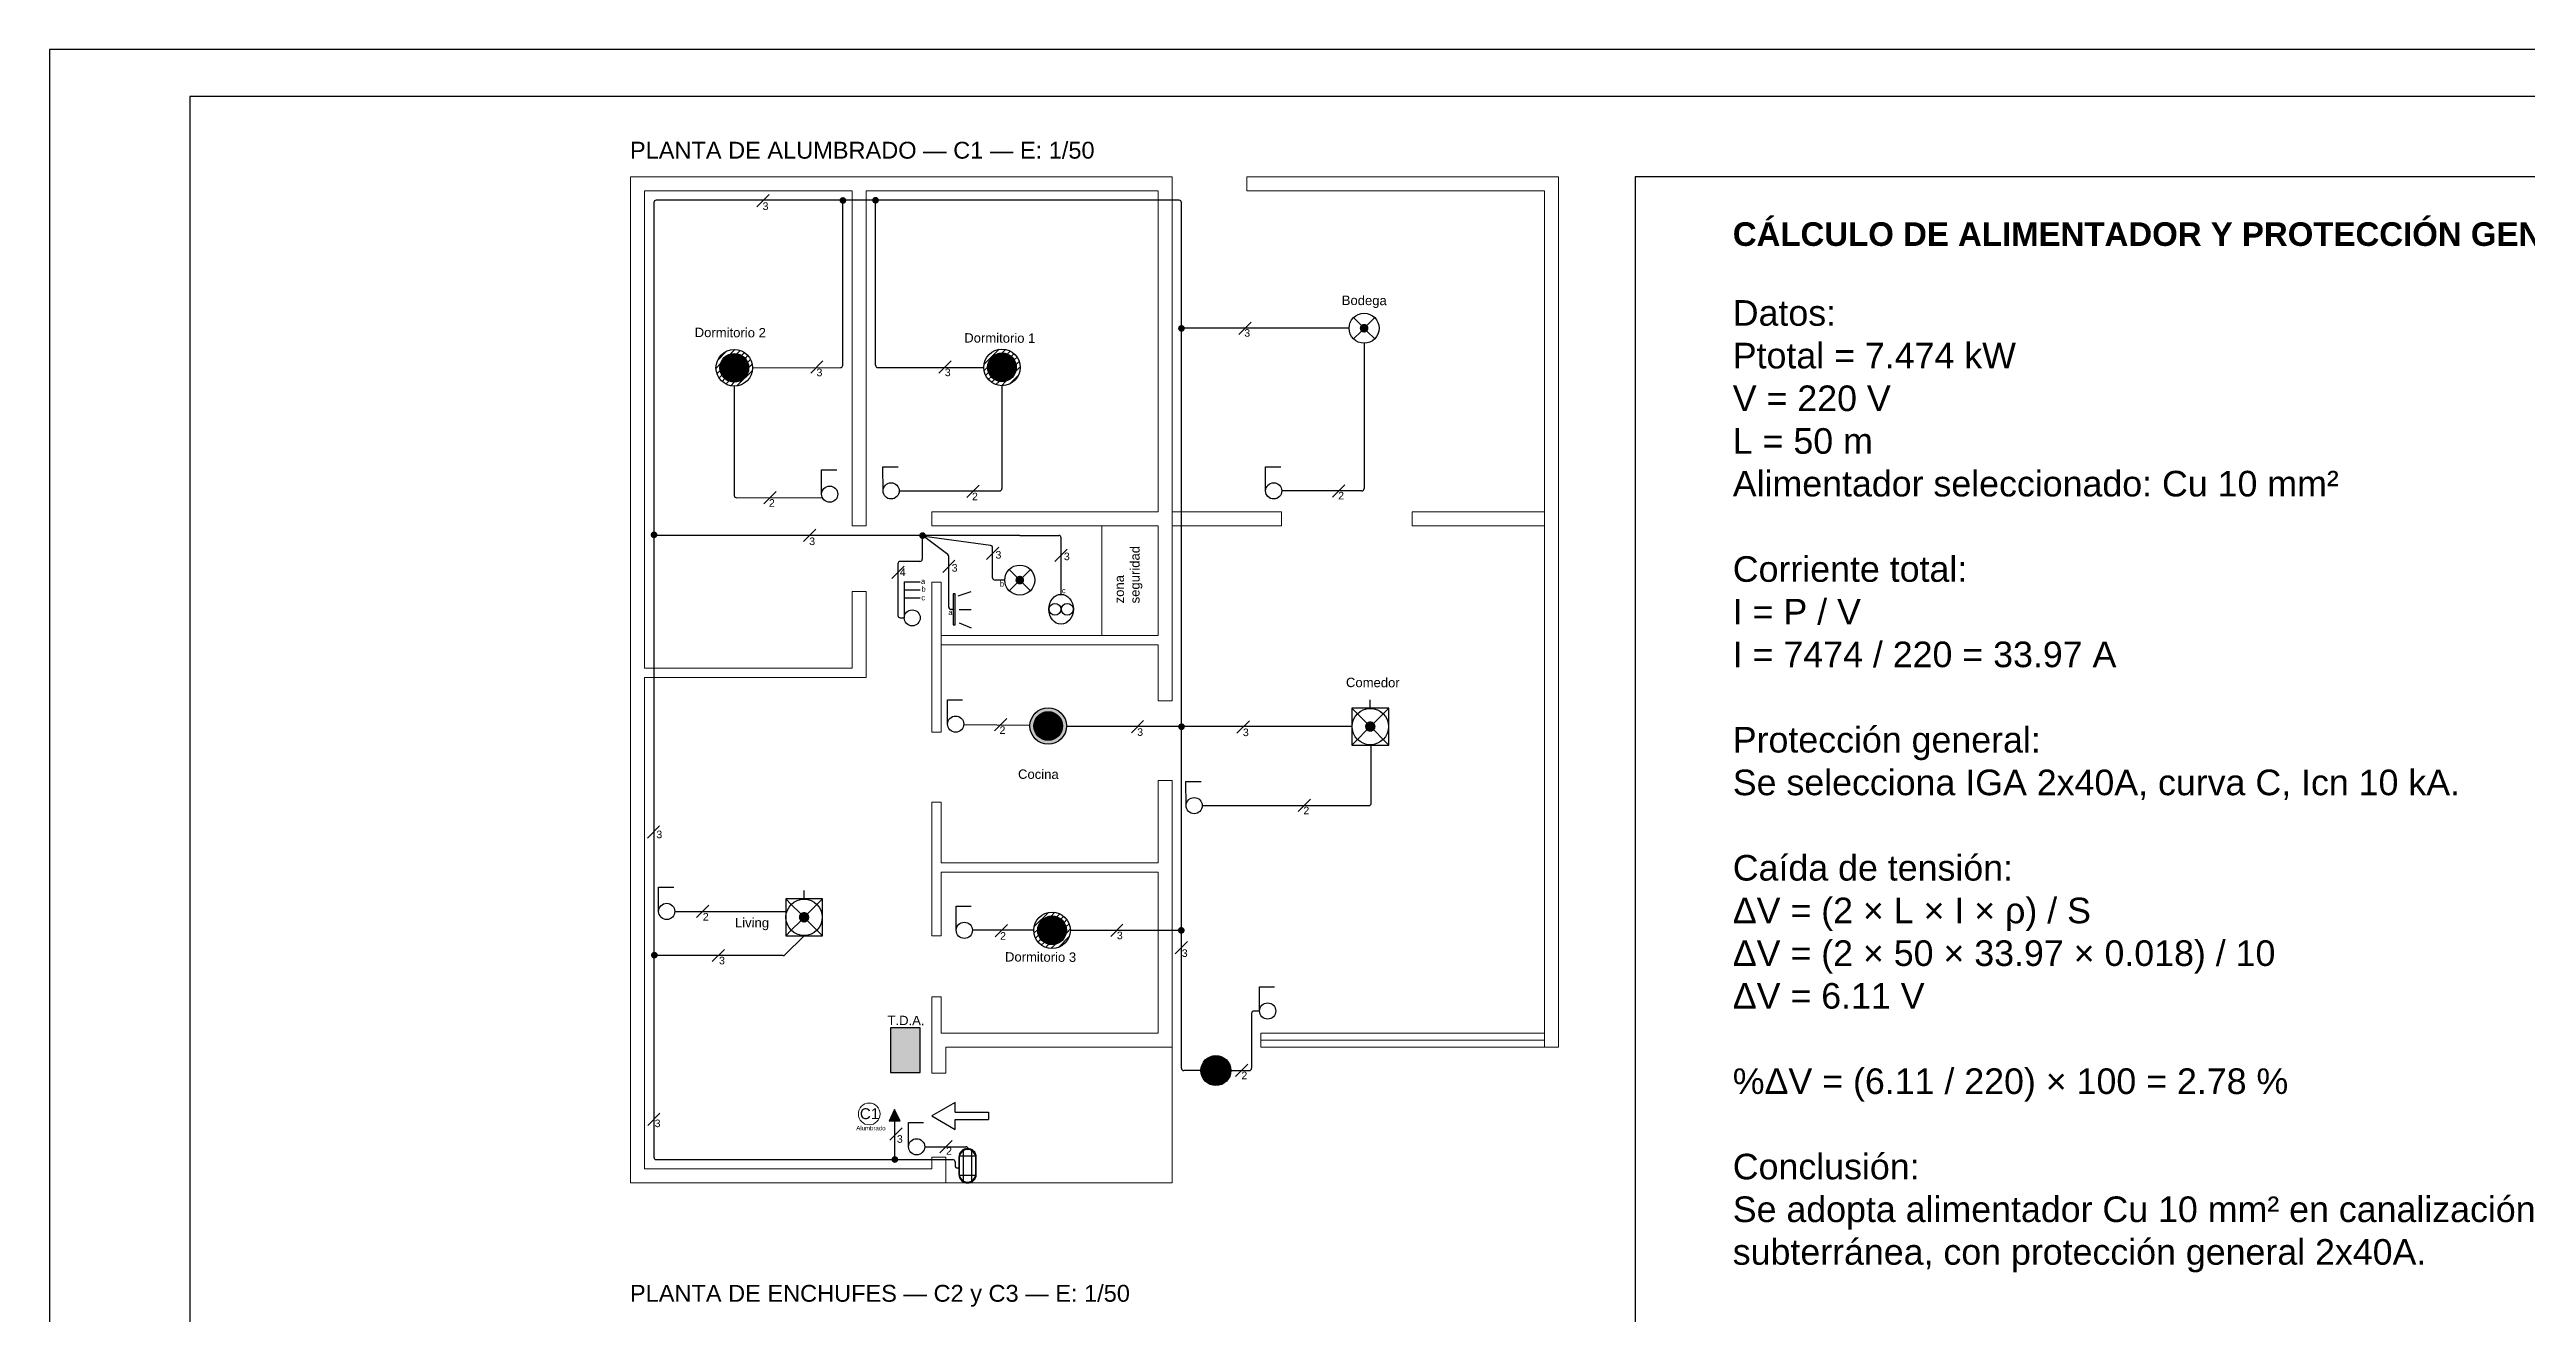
# Model space of a CAD drawing. Header units: millimetres. Extents: x 4877 to 5718, y 1432 to 2026.
# Drawn here: x 4877 to 5407, y 1756 to 2026 of the extents above; entities that cross this region are included whole.
import ezdxf

# ---------------------------------------------------------------- set-up
doc = ezdxf.new("R2010")
doc.units = ezdxf.units.MM
for name, color, linetype in [('1- FORMATO', 5, 'Continuous'), ('3- SIMBOLOGIA', 7, 'Continuous'), ('4- C_ALUMBRADO', 1, 'Continuous')]:
    doc.layers.add(name, color=color, linetype=linetype)
doc.layers.add('2- ARQUITECTURA', color=253, linetype='Continuous', lineweight=13, transparency=0.3)
doc.layers.add('9- TEXTOS', color=7, linetype='Continuous', lineweight=20)
doc.styles.get("Standard").update_dxf_attribs({"font": 'arial.ttf'})

# ---------------------------------------------------------------- blocks, each defined once
blk = doc.blocks.new('Interruptor 912')
at = {"layer": '3- SIMBOLOGIA'}
for p, q in [((5470.46, 1610.94), (5470.43, 1617.94)), ((5470.43, 1617.94), (5474.82, 1617.94))]:
    blk.add_line(p, q, dxfattribs=at)
blk.add_circle((5472.8, 1610.94), 2.34, dxfattribs=at)
blk = doc.blocks.new('TDA')
at = {"layer": '3- SIMBOLOGIA'}
h = blk.add_hatch(color=256, dxfattribs=at)
h.dxf.hatch_style = 1
h.paths.add_polyline_path([(6250.03, 1858.02), (6250.03, 1850.02), (6262.03, 1850.02), (6262.03, 1858.02)])
blk.add_lwpolyline([(6250.03, 1850.02), (6262.03, 1850.02), (6262.03, 1858.02), (6250.03, 1858.02)], close=True, dxfattribs=at)
blk = doc.blocks.new('01 foco exterior tipo tortuga Anola DM185 E27 40 W IP65')
h = blk.add_hatch(color=0)
h.dxf.hatch_style = 1
h.paths.add_polyline_path([(6096.51, 1784.34, 0.265709), (6094.31, 1784.34), (6094.31, 1783.38), (6096.52, 1783.38)])
h.paths.add_polyline_path([(6096.52, 1783.38), (6094.31, 1783.38), (6094.31, 1782.41), (6094.3, 1781.45), (6096.52, 1781.45), (6096.53, 1782.41)])
h.paths.add_polyline_path([(6094.31, 1783.38), (6093.42, 1783.38, 0.112925), (6093.19, 1782.41, 0.112278), (6093.41, 1781.45), (6094.3, 1781.45), (6094.31, 1782.41)])
h.paths.add_polyline_path([(6094.31, 1784.34, 0.150788), (6093.42, 1783.38), (6094.31, 1783.38)])
h.paths.add_polyline_path([(6096.51, 1784.34), (6096.52, 1783.38), (6097.42, 1783.38, 0.152292)])
h.paths.add_polyline_path([(6097.42, 1783.38), (6096.52, 1783.38), (6096.53, 1782.41), (6096.52, 1781.45), (6097.42, 1781.45, 0.112278), (6097.64, 1782.41, 0.112925)])
h.paths.add_polyline_path([(6097.42, 1781.45), (6096.52, 1781.45), (6096.51, 1780.48, 0.153115)])
h.paths.add_polyline_path([(6096.52, 1781.45), (6094.3, 1781.45), (6094.3, 1780.49, 0.266435), (6096.51, 1780.48)])
h.paths.add_polyline_path([(6094.3, 1781.45), (6093.41, 1781.45, 0.150579), (6094.3, 1780.49)])
at = {"layer": '3- SIMBOLOGIA', "true_color": 0x000000}
h = blk.add_hatch(color=18, dxfattribs=at)
h.dxf.hatch_style = 1
h.paths.add_polyline_path([(6097.88, 1782.41, 1), (6092.95, 1782.41, 1)])
h.paths.add_polyline_path([(6097.64, 1782.41, 1), (6093.19, 1782.41, 1)], flags=16)
h.paths.add_polyline_path([(6094.31, 1783.38), (6096.52, 1783.38), (6096.53, 1782.41), (6096.52, 1781.45), (6094.3, 1781.45), (6094.31, 1782.41)], flags=0)
at = {"layer": '3- SIMBOLOGIA', "color": 18, "true_color": 0x000000}
for p, q in [((6094.31, 1782.41), (6094.31, 1784.34)), ((6096.53, 1782.41), (6096.51, 1784.34)), ((6094.3, 1781.45), (6093.41, 1781.45)), ((6096.52, 1783.38), (6093.42, 1783.38)), ((6094.31, 1782.41), (6094.3, 1780.49)), ((6094.3, 1781.45), (6097.42, 1781.45)), ((6096.53, 1782.41), (6096.51, 1780.48)), ((6096.52, 1783.38), (6097.42, 1783.38))]:
    blk.add_line(p, q, dxfattribs=at)
at = {"layer": '3- SIMBOLOGIA'}
for radius in [2.47, 2.22]:
    blk.add_circle((6095.42, 1782.41), radius, dxfattribs=at)
blk = doc.blocks.new('lAMPARA de techo colgante tipo jaula E27 3 x 60 W.')
at = {"layer": '3- SIMBOLOGIA'}
h = blk.add_hatch(color=256, dxfattribs=at)
h.dxf.hatch_style = 1
h.paths.add_polyline_path([(6041.93, 1825.77, 1), (6044.19, 1825.77, 1)])
for p, q in [((6040.32, 1828.51), (6039.13, 1829.7)), ((6046.99, 1829.7), (6039.13, 1829.7)), ((6039.13, 1829.7), (6039.13, 1821.83)), ((6040.32, 1828.51), (6042.26, 1826.56)), ((6043.06, 1829.64), (6043.06, 1831.52)), ((6043.86, 1826.56), (6045.8, 1828.51)), ((6045.8, 1828.51), (6046.99, 1829.7)), ((6046.99, 1821.83), (6046.99, 1829.7)), ((6040.32, 1823.03), (6039.13, 1821.83)), ((6039.13, 1821.83), (6046.99, 1821.83)), ((6040.32, 1823.03), (6042.26, 1824.97)), ((6043.86, 1824.97), (6045.8, 1823.03)), ((6045.8, 1823.03), (6046.99, 1821.83))]:
    blk.add_line(p, q, dxfattribs=at)
blk.add_circle((6043.06, 1825.77), 3.88, dxfattribs=at)
blk = doc.blocks.new('plafón LED rústico sobrepuesto 24 W')
at = {"layer": '3- SIMBOLOGIA'}
h = blk.add_hatch(dxfattribs=at)
h.set_pattern_fill('ANSI31', color=256, scale=0.5)
h.paths.add_polyline_path([(6346.45, 1673.44, 1), (6359.2, 1673.44, 1)])
h.paths.add_polyline_path([(6357.82, 1673.44, -1), (6347.83, 1673.44, -1)], flags=16)
h = blk.add_hatch(color=256, dxfattribs=at)
h.dxf.hatch_style = 1
h.paths.add_polyline_path([(6347.83, 1673.44, 1), (6357.82, 1673.44, 1)])
for radius in [6.38, 5]:
    blk.add_circle((6352.83, 1673.44), radius, dxfattribs=at)
blk = doc.blocks.new('PORTA LAMPARA 100W')
at = {"layer": '3- SIMBOLOGIA'}
h = blk.add_hatch(color=256, dxfattribs=at)
h.dxf.hatch_style = 1
h.paths.add_polyline_path([(6348.6, 1899.67, 1), (6351.27, 1899.67, 1)])
for p, q in [((6346.68, 1902.92), (6348.99, 1900.61)), ((6346.68, 1896.41), (6348.99, 1898.72)), ((6350.88, 1900.61), (6353.19, 1902.92)), ((6350.88, 1898.72), (6353.19, 1896.41))]:
    blk.add_line(p, q, dxfattribs=at)
blk.add_circle((6349.94, 1899.67), 4.6, dxfattribs=at)
blk = doc.blocks.new('Luz espejo 6 W.')
at = {"layer": '3- SIMBOLOGIA'}
for p, q in [((5923.09, 1891.37), (5921.27, 1886.96)), ((5927.88, 1891.37), (5927.88, 1886.96)), ((5932.75, 1891.63), (5934.3, 1886.96))]:
    blk.add_line(p, q, dxfattribs=at)
blk.add_lwpolyline([(5922.32, 1892.8), (5933.45, 1892.8), (5933.45, 1893.45), (5922.32, 1893.45)], close=True, dxfattribs=at)
blk = doc.blocks.new('Extractor de aire techo')
at = {"layer": '3- SIMBOLOGIA'}
for centre in [(6163.2, 1819.46), (6167.05, 1819.46)]:
    blk.add_circle(centre, 1.85, dxfattribs=at)
blk.add_ellipse((6165.12, 1819.46), major_axis=(0, -4.66), ratio=0.825243, dxfattribs=at)
blk = doc.blocks.new('INTERRUPTOR 932 3 EFECTOS')
for p, q in [((6251.84, 1813.9), (6251.84, 1804.9)), ((6251.84, 1813.9), (6255.84, 1813.9)), ((6251.84, 1811.9), (6255.84, 1811.9)), ((6251.84, 1809.9), (6255.84, 1809.9))]:
    blk.add_line(p, q)
blk.add_circle((6253.84, 1804.9), 2)
blk = doc.blocks.new('Caja de Derivacion')
at = {"layer": '3- SIMBOLOGIA'}
h = blk.add_hatch(color=256, dxfattribs=at)
h.dxf.hatch_style = 1
h.paths.add_polyline_path([(6059.68, 1899.7, 1), (6062.31, 1899.7, 1)])
blk = doc.blocks.new('APL_TORTUGA_PLANTA')
at = {"layer": '3- SIMBOLOGIA', "true_color": 0x000000}
h = blk.add_hatch(color=18, dxfattribs=at)
h.dxf.hatch_style = 1
h.paths.add_polyline_path([(6088.67, 1787.19), (6088.67, 1784.92, 1), (6090.94, 1784.92), (6090.94, 1787.19, 1)])
h.paths.add_polyline_path([(6088.72, 1787.13), (6088.72, 1784.98, 1), (6090.88, 1784.98), (6090.88, 1787.13, 1)], flags=16)
h.paths.add_polyline_path([(6089.24, 1784.83), (6090.37, 1784.83), (6090.37, 1787.38), (6089.24, 1787.38)], flags=0)
at = {"layer": '3- SIMBOLOGIA', "color": 18, "true_color": 0x000000}
for p, q in [((6088.75, 1787.38), (6090.85, 1787.38)), ((6089.24, 1788.05), (6089.24, 1784.06)), ((6090.37, 1784.06), (6090.37, 1788.05)), ((6088.74, 1784.83), (6090.87, 1784.83))]:
    blk.add_line(p, q, dxfattribs=at)
for points in [[(6088.67, 1787.19), (6088.67, 1784.92, 1), (6090.94, 1784.92), (6090.94, 1787.19, 1)], [(6088.72, 1787.13), (6088.72, 1784.98, 1), (6090.88, 1784.98), (6090.88, 1787.13, 1)]]:
    blk.add_lwpolyline(points, format="xyb", close=True, dxfattribs=at)
blk = doc.blocks.new('CIRCUITO 1')
at = {"layer": '9- TEXTOS'}
blk.add_circle((6058.71, 1784.39), 2.33, dxfattribs=at)
at = {"layer": '9- TEXTOS', "insert": (6056.71, 1785.61), "char_height": 2.328, "attachment_point": 1}
blk.add_mtext_dynamic_manual_height_columns('C1', width=5.0622, gutter_width=0.364, heights=[0], dxfattribs=at)
blk = doc.blocks.new('plafón LED redondo sobrepuesto 24 W')
at = {"true_color": 0x000000}
h = blk.add_hatch(color=18, dxfattribs=at)
h.dxf.hatch_style = 1
h.paths.add_polyline_path([(6346.21, 1693.45, 1), (6358.96, 1693.45, 1)])
h.paths.add_polyline_path([(6357.58, 1693.45, -1), (6347.59, 1693.45, -1)], flags=16)
at = {"layer": '3- SIMBOLOGIA', "true_color": 0xffffff}
h = blk.add_hatch(color=7, dxfattribs=at)
h.dxf.hatch_style = 1
h.paths.add_polyline_path([(6347.59, 1693.45, 1), (6357.58, 1693.45, 1)])
at = {"layer": '3- SIMBOLOGIA'}
for radius in [6.38, 5]:
    blk.add_circle((6352.59, 1693.45), radius, dxfattribs=at)

msp = doc.modelspace()

# ---------------------------------------------------------------- hatches: boundary and pattern name
at = {"layer": '4- C_ALUMBRADO'}
h = msp.add_hatch(color=256, dxfattribs=at)
h.dxf.hatch_style = 1
h.paths.add_polyline_path([(5057, 1796.62), (5059.3, 1796.65), (5058.11, 1799.06)])
h = msp.add_hatch(color=256, dxfattribs=at)
h.dxf.hatch_style = 1
h.paths.add_polyline_path([(5058.11, 1799.06), (5057, 1796.62), (5059.3, 1796.65)])

# ---------------------------------------------------------------- linework, layer by layer
at = {"layer": '1- FORMATO'}
for p, q in [((5718.46, 2025.62), (4877.46, 2025.62)), ((4877.46, 2025.62), (4877.46, 1431.62)), ((5708.46, 2015.62), (4907.46, 2015.62)), ((4907.46, 2015.62), (4907.46, 1441.62))]:
    msp.add_line(p, q, dxfattribs=at)
msp.add_lwpolyline([(5216.51, 1747.66), (5448.24, 1747.66), (5448.24, 1998.4), (5216.51, 1998.4)], close=True, dxfattribs=at)
at = {"layer": '2- ARQUITECTURA'}
for p, q in [((5001.67, 1998.4), (5117.47, 1998.4)), ((5001.67, 1998.4), (5001.67, 1783.4)), ((5117.47, 1995.4), (5117.47, 1998.4)), ((5133.47, 1998.4), (5200.07, 1998.4)), ((5133.47, 1995.4), (5133.47, 1998.4)), ((5200.07, 1812.4), (5200.07, 1998.4)), ((5049.07, 1995.4), (5004.67, 1995.4)), ((5004.67, 1995.4), (5004.67, 1893.4)), ((5049.07, 1923.8), (5049.07, 1995.4)), ((5052.07, 1923.8), (5052.07, 1995.4)), ((5114.47, 1995.4), (5052.07, 1995.4)), ((5114.47, 1926.8), (5114.47, 1995.4)), ((5117.47, 1886.4), (5117.47, 1995.4)), ((5133.47, 1995.4), (5197.07, 1995.4)), ((5197.07, 1812.4), (5197.07, 1995.4)), ((5052.07, 1923.8), (5049.07, 1923.8)), ((5114.47, 1926.8), (5066.07, 1926.8)), ((5066.07, 1926.8), (5066.07, 1923.8)), ((5114.47, 1923.8), (5066.07, 1923.8)), ((5102.47, 1900.4), (5102.47, 1923.8)), ((5114.47, 1900.4), (5114.47, 1923.8)), ((5117.47, 1926.8), (5140.9, 1926.8)), ((5117.47, 1923.8), (5140.9, 1923.8)), ((5140.9, 1926.8), (5140.9, 1923.8)), ((5168.83, 1926.8), (5197.07, 1926.8)), ((5168.83, 1926.8), (5168.83, 1923.8)), ((5168.83, 1923.8), (5197.07, 1923.8)), ((5066.07, 1911.8), (5068.07, 1911.8)), ((5066.07, 1911.8), (5066.07, 1879.8)), ((5068.07, 1911.8), (5068.07, 1879.7)), ((5049.07, 1893.4), (5049.07, 1909.8)), ((5052.07, 1909.8), (5049.07, 1909.8)), ((5052.07, 1891.4), (5052.07, 1909.8)), ((5052.07, 1909.8), (5052.07, 1893.4)), ((5066.07, 1911.7), (5066.07, 1879.7)), ((5114.47, 1900.4), (5068.07, 1900.4)), ((5114.47, 1898.4), (5068.07, 1898.4)), ((5114.47, 1886.4), (5114.47, 1898.4)), ((5049.07, 1893.4), (5004.67, 1893.4)), ((5052.07, 1891.4), (5004.67, 1891.4)), ((5004.67, 1891.4), (5004.67, 1786.4)), ((5117.47, 1886.4), (5114.47, 1886.4)), ((5066.07, 1879.7), (5068.07, 1879.7)), ((5066.07, 1836.2), (5066.07, 1864.8)), ((5066.07, 1864.8), (5068.07, 1864.8)), ((5068.07, 1851.8), (5068.07, 1864.8)), ((5117.47, 1869.4), (5114.47, 1869.4)), ((5114.47, 1869.4), (5114.47, 1851.8)), ((5117.47, 1812.4), (5117.47, 1869.4)), ((5068.07, 1851.8), (5114.47, 1851.8)), ((5068.07, 1836.2), (5068.07, 1849.8)), ((5068.07, 1849.8), (5114.47, 1849.8)), ((5114.47, 1849.8), (5114.47, 1815.4)), ((5066.07, 1836.2), (5068.07, 1836.2)), ((5066.07, 1815.4), (5066.07, 1823.2)), ((5066.07, 1823.2), (5068.07, 1823.2)), ((5068.07, 1815.4), (5068.07, 1823.2)), ((5066.07, 1806.88), (5066.07, 1815.4)), ((5068.07, 1815.4), (5114.47, 1815.4)), ((5069.07, 1812.4), (5117.47, 1812.4)), ((5069.07, 1806.88), (5069.07, 1812.4)), ((5117.47, 1812.4), (5117.47, 1783.4)), ((5136.47, 1812.4), (5136.47, 1815.4)), ((5136.47, 1815.4), (5197.07, 1815.4)), ((5136.47, 1813.9), (5197.08, 1813.9)), ((5136.47, 1812.4), (5200.07, 1812.4)), ((5066.07, 1806.88), (5069.07, 1806.88)), ((5004.67, 1786.4), (5066.07, 1786.4)), ((5066.07, 1786.4), (5066.07, 1788.88)), ((5066.07, 1788.88), (5069.07, 1788.88)), ((5069.07, 1783.4), (5069.07, 1788.88)), ((5001.67, 1783.4), (5069.07, 1783.4)), ((5069.07, 1783.4), (5069.07, 1783.4)), ((5069.07, 1783.4), (5117.47, 1783.4))]:
    msp.add_line(p, q, dxfattribs=at)
at = {"layer": '3- SIMBOLOGIA'}
for p, q in [((5028.67, 1991.99), (5031.3, 1994.62)), ((5131.71, 1964.75), (5134.35, 1967.38)), ((5040.2, 1956.46), (5042.83, 1959.09)), ((5067.61, 1956.47), (5070.25, 1959.1)), ((5030.19, 1928.55), (5032.82, 1931.18)), ((5073.6, 1929.92), (5076.23, 1932.55)), ((5151.78, 1929.98), (5154.41, 1932.61)), ((5038.64, 1920.48), (5041.28, 1923.11)), ((5077.8, 1916.63), (5080.43, 1919.26)), ((5092.43, 1916.23), (5095.06, 1918.87)), ((5057.53, 1912.59), (5060.16, 1915.22)), ((5068.42, 1913.89), (5071.05, 1916.52)), ((5079.5, 1879.99), (5082.13, 1882.62)), ((5108.76, 1879.6), (5111.39, 1882.23)), ((5131.35, 1879.54), (5133.99, 1882.17)), ((5144.46, 1862.81), (5147.09, 1865.44)), ((5005.28, 1857.07), (5007.91, 1859.7)), ((5015.81, 1840.1), (5018.44, 1842.73)), ((5079.61, 1836), (5082.25, 1838.64)), ((5104.34, 1836.07), (5106.97, 1838.71)), ((5019.11, 1830.69), (5021.74, 1833.32)), ((5118.15, 1832.35), (5120.78, 1834.98)), ((5131.06, 1806.18), (5133.7, 1808.81)), ((5005.35, 1795.65), (5007.98, 1798.29)), ((5071.11, 1798.54), (5078.2, 1798.54)), ((5071.11, 1796.94), (5078.2, 1796.94)), ((5078.2, 1798.54), (5078.2, 1796.94)), ((5057.13, 1792.56), (5059.76, 1795.19)), ((5067.82, 1789.81), (5070.45, 1792.44))]:
    msp.add_line(p, q, dxfattribs=at)
msp.add_lwpolyline([(5071.11, 1798.54), (5071.11, 1800.62), (5066.12, 1797.74), (5071.11, 1794.85), (5071.11, 1796.94)], dxfattribs=at)
at = {"layer": '4- C_ALUMBRADO'}
for p, q in [((5006.67, 1992.9), (5006.67, 1788.9)), ((5118.97, 1993.4), (5007.17, 1993.4)), ((5047.07, 1958.14), (5047.07, 1993.4)), ((5054.07, 1958.16), (5054.07, 1993.4)), ((5119.47, 1807.92), (5119.47, 1992.9)), ((5155.31, 1966.06), (5119.47, 1966.06)), ((5158.53, 1962.85), (5158.53, 1931.8)), ((5027.79, 1957.61), (5046.57, 1957.64)), ((5054.57, 1957.66), (5077.19, 1957.7)), ((5023.87, 1953.7), (5023.87, 1930.32)), ((5081.1, 1953.78), (5081.1, 1931.8)), ((5024.37, 1929.82), (5042.54, 1929.9)), ((5059.12, 1931.3), (5080.6, 1931.3)), ((5158.03, 1931.3), (5140.92, 1931.3)), ((5084.91, 1921.8), (5006.67, 1921.8)), ((5064.05, 1921.11), (5064.05, 1916.72)), ((5078.68, 1919.62), (5064.55, 1921.58)), ((5069.52, 1917.68), (5064.65, 1921.36)), ((5069.71, 1906.47), (5069.71, 1917.28)), ((5079.11, 1912.73), (5079.11, 1919.13)), ((5084.91, 1921.8), (5093.25, 1921.8)), ((5093.75, 1909.19), (5093.75, 1921.3)), ((5058.85, 1915.72), (5058.85, 1904.67)), ((5063.55, 1916.22), (5059.35, 1916.22)), ((5081.69, 1912.23), (5079.61, 1912.23)), ((5059.35, 1904.17), (5060.21, 1904.17)), ((5070.68, 1905.97), (5070.21, 1905.97)), ((5087.05, 1881.18), (5072.91, 1881.29)), ((5155.97, 1880.93), (5094.87, 1880.93)), ((5160.04, 1864.54), (5160.04, 1877)), ((5123.92, 1864.04), (5159.54, 1864.04)), ((5011.14, 1841.43), (5034.85, 1841.43)), ((5038.79, 1836.23), (5034.7, 1832.15)), ((5087.88, 1837.39), (5074.77, 1837.39)), ((5095.71, 1837.39), (5119.47, 1837.39)), ((5034.35, 1832), (5006.67, 1832)), ((5134.48, 1819.64), (5134.48, 1807.92)), ((5136.19, 1820.14), (5134.98, 1820.14)), ((5123.94, 1807.42), (5119.97, 1807.42)), ((5130.03, 1807.42), (5133.98, 1807.42)), ((5058.11, 1799.06), (5057, 1796.62)), ((5059.3, 1796.65), (5058.11, 1799.06)), ((5058.17, 1788.4), (5058.21, 1796.58)), ((5064.58, 1791.12), (5073.4, 1791.12)), ((5007.17, 1788.4), (5070.57, 1788.4)), ((5071.07, 1787.9), (5071.07, 1787.08)), ((5071.99, 1786.58), (5071.57, 1786.58))]:
    msp.add_line(p, q, dxfattribs=at)
msp.add_lwpolyline([(5057, 1796.62), (5059.3, 1796.65)], dxfattribs=at)
for centre, start, end in [((5007.17, 1992.9), 90, 180), ((5118.97, 1992.9), 360, 90), ((5046.57, 1958.14), 270.1017, 0), ((5054.57, 1958.16), 180, 270.1017), ((5024.37, 1930.32), 180, 270.2338), ((5080.6, 1931.8), 270, 0), ((5158.03, 1931.8), 270, 0), ((5069.21, 1917.28), 0, 52.8802), ((5078.61, 1919.13), 0, 81.817), ((5093.25, 1921.3), 0, 90), ((5059.35, 1915.72), 90, 180), ((5063.55, 1916.72), 270, 0), ((5079.61, 1912.73), 180, 270), ((5059.35, 1904.67), 180, 270), ((5070.21, 1906.47), 180, 270), ((5159.54, 1864.54), 270, 360), ((5034.35, 1832.5), 270, 315), ((5134.98, 1819.64), 90, 180), ((5119.97, 1807.92), 180, 270), ((5133.98, 1807.92), 270, 0), ((5073.4, 1790.62), 0, 90), ((5007.17, 1788.9), 180, 270), ((5070.57, 1787.9), 360, 90), ((5071.57, 1787.08), 180, 270)]:
    msp.add_arc(centre, 0.5, start, end, dxfattribs=at)

# ---------------------------------------------------------------- block references
at = {"layer": '3- SIMBOLOGIA'}
for name, p, xscale, yscale, zscale in [('Caja de Derivacion', (1726.21, 952.5), 0.5479108546388152, 0.5479108546388152, 0.5479108546388152), ('Caja de Derivacion', (1733.19, 952.54), 0.5479108546388152, 0.5479108546388152, 0.5479108546388152), ('Caja de Derivacion', (1798.59, 925.17), 0.5479108546388152, 0.5479108546388152, 0.5479108546388152), ('PORTA LAMPARA 100W', (724.09, 639.44), 0.6983432962471146, 0.6983432962471146, 0.6983432962471146), ('plafón LED rústico sobrepuesto 24 W', (1125.65, 930.75), 0.6136196412127225, 0.6136196412127225, 0.6136196412127225), ('plafón LED rústico sobrepuesto 24 W', (1182.88, 930.84), 0.6136196412127225, 0.6136196412127225, 0.6136196412127225), ('Interruptor 912', (999.86, 740.11), 0.7390017937043526, 0.7390017937043526, 0.7390017937043526), ('Interruptor 912', (1012.99, 740.81), 0.7390017937043526, 0.7390017937043526, 0.7390017937043526), ('Interruptor 912', (1094.79, 740.81), 0.7390017937043526, 0.7390017937043526, 0.7390017937043526), ('Caja de Derivacion', (1685.82, 881.04), 0.5479108546388152, 0.5479108546388152, 0.5479108546388152), ('Caja de Derivacion', (1743.24, 880.88), 0.5479108546388152, 0.5479108546388152, 0.5479108546388152), ('INTERRUPTOR 932 3 EFECTOS', (-266.87, 366.24), 0.8520812243669669, 0.8520812243669669, 0.8520812243669669), ('PORTA LAMPARA 100W', (650.47, 585.61), 0.6983432962471146, 0.6983432962471146, 0.6983432962471146), ('Extractor de aire techo', (876.17, 661.3), 0.6841026312424823, 0.6841026312424823, 0.6841026312424823), ('Interruptor 912', (1026.79, 690.97), 0.7390017937043526, 0.7390017937043526, 0.7390017937043526), ('plafón LED redondo sobrepuesto 24 W', (1204.12, 844.91), 0.6118547081608979, 0.6118547081608979, 0.6118547081608979), ('Caja de Derivacion', (1798.61, 840.04), 0.5479108546388152, 0.5479108546388152, 0.5479108546388152), ('Interruptor 912', (1077.78, 673.55), 0.7390017937043526, 0.7390017937043526, 0.7390017937043526), ('Interruptor 912', (965.01, 650.94), 0.7390017937043526, 0.7390017937043526, 0.7390017937043526), ('Interruptor 912', (1028.64, 646.9), 0.7390017937043526, 0.7390017937043526, 0.7390017937043526), ('plafón LED rústico sobrepuesto 24 W', (1193.58, 810.53), 0.6136196412127225, 0.6136196412127225, 0.6136196412127225), ('Caja de Derivacion', (1798.56, 796.51), 0.5479108546388152, 0.5479108546388152, 0.5479108546388152), ('Caja de Derivacion', (1685.89, 791.21), 0.5479108546388152, 0.5479108546388152, 0.5479108546388152), ('Interruptor 912', (1093.5, 629.66), 0.7390017937043526, 0.7390017937043526, 0.7390017937043526), ('Interruptor 912', (1018.44, 600.64), 0.7390017937043526, 0.7390017937043526, 0.7390017937043526), ('APL_TORTUGA_PLANTA', (-4807.19, -1110.87), 1.622536836141699, 1.622536836141699, 1.622536836141699), ('Caja de Derivacion', (1737.31, 747.54), 0.5479108546388152, 0.5479108546388152, 0.5479108546388152)]:
    msp.add_blockref(name, p, dxfattribs=dict(at, xscale=xscale, yscale=yscale, zscale=zscale))
for name, p, xscale, yscale, zscale, rotation in [('Luz espejo 6 W.', (6193.89, -1610.48), 0.5932054289632199, 0.5932054289632199, 0.5932054289632199, 90), ('TDA', (3582.94, 6797.27), 0.7969099094542192, 0.7969099094542192, 0.7969099094542192, 270)]:
    msp.add_blockref(name, p, dxfattribs=dict(at, xscale=xscale, yscale=yscale, zscale=zscale, rotation=rotation))
for name, p in [('lAMPARA de techo colgante tipo jaula E27 3 x 60 W.', (-883.21, 55.16)), ('lAMPARA de techo colgante tipo jaula E27 3 x 60 W.', (-883.21, 55.16)), ('lAMPARA de techo colgante tipo jaula E27 3 x 60 W.', (-1004.27, 14.4)), ('CIRCUITO 1', (-1005.99, 13.75))]:
    msp.add_blockref(name, p, dxfattribs=at)
at = {"layer": '3- SIMBOLOGIA', "color": 7, "true_color": 0xffffff, "xscale": 1.300470088673863, "yscale": 1.300470088673863, "zscale": 1.300470088673863}
msp.add_blockref('01 foco exterior tipo tortuga Anola DM185 E27 40 W IP65', (-2800.08, -510.55), dxfattribs=at)

# ---------------------------------------------------------------- texts
at = {"layer": '9- TEXTOS', "attachment_point": 1}
for s, width, gutter_width, heights, insert, char_height in [('PLANTA DE ALUMBRADO — C1 — E: 1/50', 100.1655, 18.03, [6.72], (5001.56, 2005.91), 3.605), ('3', 1.6232, 0.254, [0], (5029.92, 1992.96), 1.62), ('{\\fArial|b1|i0|c0|p34;CÁLCULO DE ALIMENTADOR Y PROTECCIÓN GENERAL}', 199.684, 25.23, [48.46], (5237.35, 1988.7), 5.0461), ('Datos:\\PPtotal = 7.474 kW\\PV = 220 V\\PL = 50 m\\PAlimentador seleccionado: Cu 10 mm²\\P\\PCorriente total:\\PI = P / V\\PI = 7474 / 220 = 33.97 A\\P\\PProtección general:\\PSe selecciona IGA 2x40A, curva C, Icn 10 kA.\\P\\PCaída de tensión:\\PΔV = (2 × L × I × ρ) / S\\PΔV = (2 × 50 × 33.97 × 0.018) / 10\\PΔV = 6.11 V\\P\\P%ΔV = (6.11 / 220) × 100 = 2.78 %\\P\\PConclusión:\\PSe adopta alimentador Cu 10 mm² en canalización subterránea, con protección general 2x40A.', 203.6486, 27.36, [233.2], (5237.35, 1972.07), 5.472), ('3', 1.6232, 0.254, [0], (5132.9, 1965.87), 1.62), ('3', 1.6232, 0.254, [0], (5041.45, 1957.43), 1.62), ('3', 1.6232, 0.254, [0], (5068.87, 1957.44), 1.62), ('2', 1.6232, 0.254, [0], (5031.27, 1929.54), 1.62), ('2', 1.6232, 0.254, [0], (5074.69, 1930.91), 1.62), ('2', 1.6232, 0.254, [0], (5152.98, 1931.09), 1.62), ('3', 1.6232, 0.254, [0], (5039.88, 1921.34), 1.62), ('3', 1.6232, 0.254, [0], (5079.71, 1918.45), 1.62), ('3', 1.6232, 0.254, [0], (5094.33, 1918.11), 1.62), ('4', 1.6232, 0.254, [0], (5059.26, 1914.74), 1.62), ('a', 1.1581, 0.181, [0], (5063.77, 1912.58), 1.16), ('3', 1.6232, 0.254, [0], (5070.35, 1915.66), 1.62), ('b', 1.1581, 0.181, [0], (5080.65, 1912.02), 1.16), ('c', 1.1581, 0.181, [0], (5063.86, 1909.05), 1.16), ('b', 1.1581, 0.181, [0], (5063.88, 1910.91), 1.16), ('c', 1.1581, 0.181, [0], (5093.92, 1910.58), 1.16), ('a', 1.1581, 0.181, [0], (5069.63, 1905.93), 1.16), ('2', 1.6232, 0.254, [0], (5080.58, 1880.98), 1.62), ('3', 1.6232, 0.254, [0], (5110.01, 1880.57), 1.62), ('3', 1.6232, 0.254, [0], (5132.61, 1880.51), 1.62), ('2', 1.6232, 0.254, [0], (5145.54, 1863.8), 1.62), ('3', 1.6232, 0.254, [0], (5007.2, 1858.69), 1.62), ('2', 1.6232, 0.254, [0], (5017.14, 1841.09), 1.62), ('2', 1.6232, 0.254, [0], (5080.7, 1836.99), 1.62), ('3', 1.6232, 0.254, [0], (5105.66, 1837.11), 1.62), ('3', 1.6232, 0.254, [0], (5119.54, 1833.32), 1.62), ('3', 1.6232, 0.254, [0], (5020.61, 1831.73), 1.62), ('2', 1.6232, 0.254, [0], (5132.29, 1807.17), 1.62), ('3', 1.6232, 0.254, [0], (5006.84, 1796.94), 1.62), ('3', 1.6232, 0.254, [0], (5058.63, 1793.6), 1.62), ('2', 1.6232, 0.254, [0], (5069.15, 1791.04), 1.62), ('PLANTA DE ENCHUFES — C2 y C3 — E: 1/50', 109.9369, 18.03, [6.72], (5001.56, 1761.61), 3.605)]:
    msp.add_mtext_dynamic_manual_height_columns(s, width=width, gutter_width=gutter_width, heights=heights, dxfattribs=dict(at, insert=insert, char_height=char_height))
at = {"layer": '9- TEXTOS', "char_height": 2, "attachment_point": 1}
for s, width, heights, insert, rotation in [('Bodega', 16.6625, [13.01], (5153.75, 1973.03), 359.7119), ('Dormitorio 2', 16.6625, [13.01], (5015.41, 1966.17), 359.7119), ('Dormitorio 1', 16.6625, [13.01], (5073.04, 1965.01), 359.7119), ('zona seguridad', 10.1272, [13.01], (5105.19, 1907.26), 89.9748), ('Comedor', 16.6625, [13.01], (5154.65, 1891.37), 359.7119), ('Cocina', 16.6625, [13.01], (5084.54, 1871.77), 359.7119), ('Living', 16.6625, [13.01], (5024.01, 1840.04), 359.7119), ('Dormitorio 3', 16.6625, [13.01], (5081.75, 1832.72), 359.7119), ('T.D.A.', 8.7899, [3.71], (5056.63, 1819.14), 359.7119)]:
    msp.add_mtext_dynamic_manual_height_columns(s, width=width, gutter_width=2.5, heights=heights, dxfattribs=dict(at, insert=insert, rotation=rotation))
at = {"layer": '9- TEXTOS', "color": 1, "insert": (5049.95, 1795.6), "char_height": 0.928, "attachment_point": 1, "rotation": 359.7119}
msp.add_mtext_dynamic_manual_height_columns('Alumbrado ', width=6.2938, gutter_width=1.16, heights=[1.4], dxfattribs=at)

doc.saveas('drawing.dxf')
